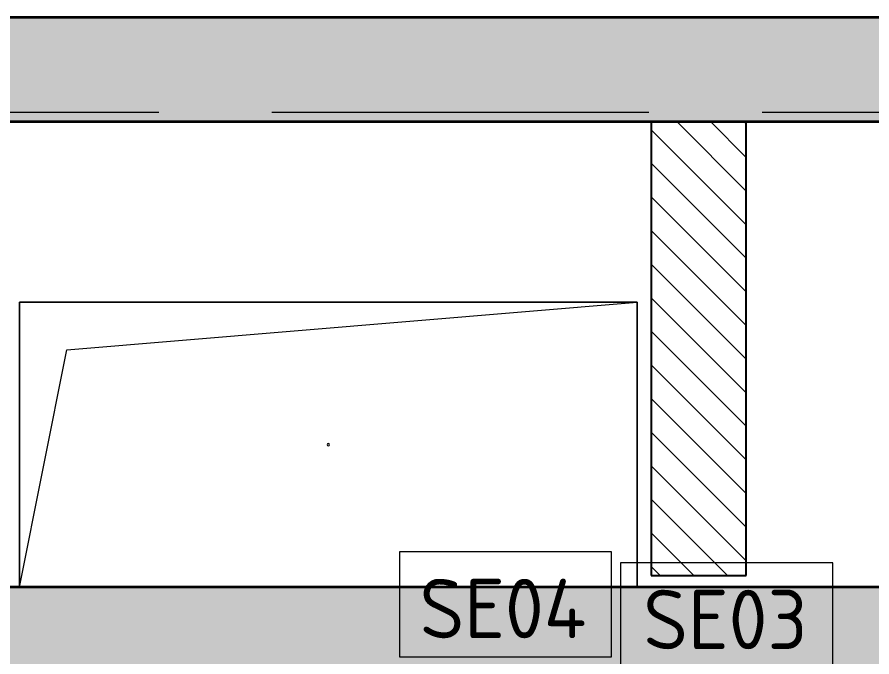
# Model space of a CAD drawing. Header units: millimetres. Extents: x 3991 to 282775, y -8553 to 29560.
# Drawn here: x 37702 to 39502, y 13854 to 15200 of the extents above; entities that cross this region are included whole.
import ezdxf

# ---------------------------------------------------------------- set-up
doc = ezdxf.new("R2010")
doc.units = ezdxf.units.MM
doc.linetypes.add('Осевая', pattern=[1587.5, 317.5, -238.125, 793.75, -238.125])
for name, color, linetype, lineweight in [('A-GENM', 7, 'Continuous', 9), ('I-WALL', 7, 'Continuous', 9), ('P-SANR-FIXT-IDEN', 7, 'Continuous', 9), ('Оси-2', 7, 'Осевая', 9)]:
    doc.layers.add(name, color=color, linetype=linetype, lineweight=lineweight)
doc.layers.add('A-WALL-1', color=7, linetype='Continuous', lineweight=25, true_color=0x3c3c3c)
doc.layers.add('A-WALL-2', color=7, linetype='Continuous', lineweight=35, true_color=0x3c3c3c)
doc.styles.add('GOST Common_1', font='GOST_Common.ttf', dxfattribs={"height": 125})
pattern_1 = [(45, (14897.196, 0), (-28.51196, 28.51196), []), (45, (14925.71, 0), (-28.51196, 28.51196), [50.403, -10.081, 1.676, -8.404])]

# ---------------------------------------------------------------- blocks, each defined once
blk = doc.blocks.new('GM_Отверстие прямоугольное _в плите_ - Отверстие-21989797-Фрагмент 1_3')
at = {"layer": 'A-GENM'}
for p, q in [((-650, -300), (-650, 300)), ((-650, 300), (650, 300)), ((650, 300), (-650, 300)), ((-650, 300), (-650, -300)), ((-550, 200), (650, 300)), ((650, 300), (650, -300)), ((650, -300), (650, 300)), ((-650, -300), (-550, 200))]:
    blk.add_line(p, q, dxfattribs=at)
for start, end in [(360, 180), (180, 360)]:
    blk.add_arc((0, 0), 2.5, start, end, dxfattribs=at)
blk = doc.blocks.new('М_сантехническая_рамка1 - В рамке-30590747-Фрагмент 1_3')
at = {"layer": 'P-SANR-FIXT-IDEN'}
for p, q in [((4.293, 2.24), (-4.639, 2.24)), ((-4.639, 2.24), (-4.639, -2.178)), ((4.293, -2.178), (4.293, 2.24)), ((-4.639, -2.178), (4.293, -2.178))]:
    blk.add_line(p, q, dxfattribs=at)

msp = doc.modelspace()

# ---------------------------------------------------------------- hatches: boundary and pattern name
at = {"layer": 'I-WALL'}
h = msp.add_hatch(dxfattribs=at)
h.set_pattern_fill('FP_4', color=256, style=0, pattern_type=2)
h.set_pattern_definition(pattern_1)
h.paths.add_polyline_path([(43918.1, 14980), (43918.1, 15200), (37407.2, 15200), (37407.2, 14980), (40913.1, 14980)])
h = msp.add_hatch(dxfattribs=at)
h.set_pattern_fill('FP_12', color=256, style=0, pattern_type=2)
h.set_pattern_definition([(135, (14897.196, 0), (-35.35534, -35.35534), [])])
h.paths.add_polyline_path([(39037.2, 14025), (39237.2, 14025), (39237.2, 14980), (39037.2, 14980), (39037.2, 14159.2)])
h = msp.add_hatch(dxfattribs=at)
h.set_pattern_fill('FP_4', color=256, style=0, pattern_type=2)
h.set_pattern_definition(pattern_1)
h.paths.add_polyline_path([(43918.1, 13780), (43918.1, 14000), (37487.2, 14000), (37487.2, 13780), (42937.2, 13780)])

# ---------------------------------------------------------------- linework, layer by layer
at = {"layer": 'A-WALL-1'}
for p, q in [((39037.2, 14980), (39037.2, 14025)), ((39237.2, 14025), (39237.2, 14980)), ((39037.2, 14025), (39237.2, 14025))]:
    msp.add_line(p, q, dxfattribs=at)
at = {"layer": 'A-WALL-2'}
for p, q in [((36807.2, 15200), (43918.1, 15200)), ((37407.2, 14980), (43918.1, 14980)), ((43918.1, 14000), (37487.2, 14000))]:
    msp.add_line(p, q, dxfattribs=at)
at = {"layer": 'Оси-2'}
msp.add_line((31332.8, 15000), (42668.1, 15000), dxfattribs=at)

# ---------------------------------------------------------------- block references
at = {"layer": 'A-GENM'}
msp.add_blockref('GM_Отверстие прямоугольное _в плите_ - Отверстие-21989797-Фрагмент 1_3', (38357.2, 14300), dxfattribs=at)
at = {"layer": 'P-SANR-FIXT-IDEN', "xscale": 49.99999999999998, "yscale": 49.99999999999998, "zscale": 49.99999999999998}
for p in [(38738.8, 13962.4), (39204.6, 13939.4)]:
    msp.add_blockref('М_сантехническая_рамка1 - В рамке-30590747-Фрагмент 1_3', p, dxfattribs=at)

# ---------------------------------------------------------------- texts
at = {"layer": 'P-SANR-FIXT-IDEN', "char_height": 125, "attachment_point": 1, "style": 'GOST Common_1'}
for s, insert, width in [('SE04', (38549.5, 14017.8), 456.962), ('SE03', (39020.3, 13994.8), 444.937)]:
    msp.add_mtext(s, dxfattribs=dict(at, insert=insert, width=width))

doc.saveas('drawing.dxf')
